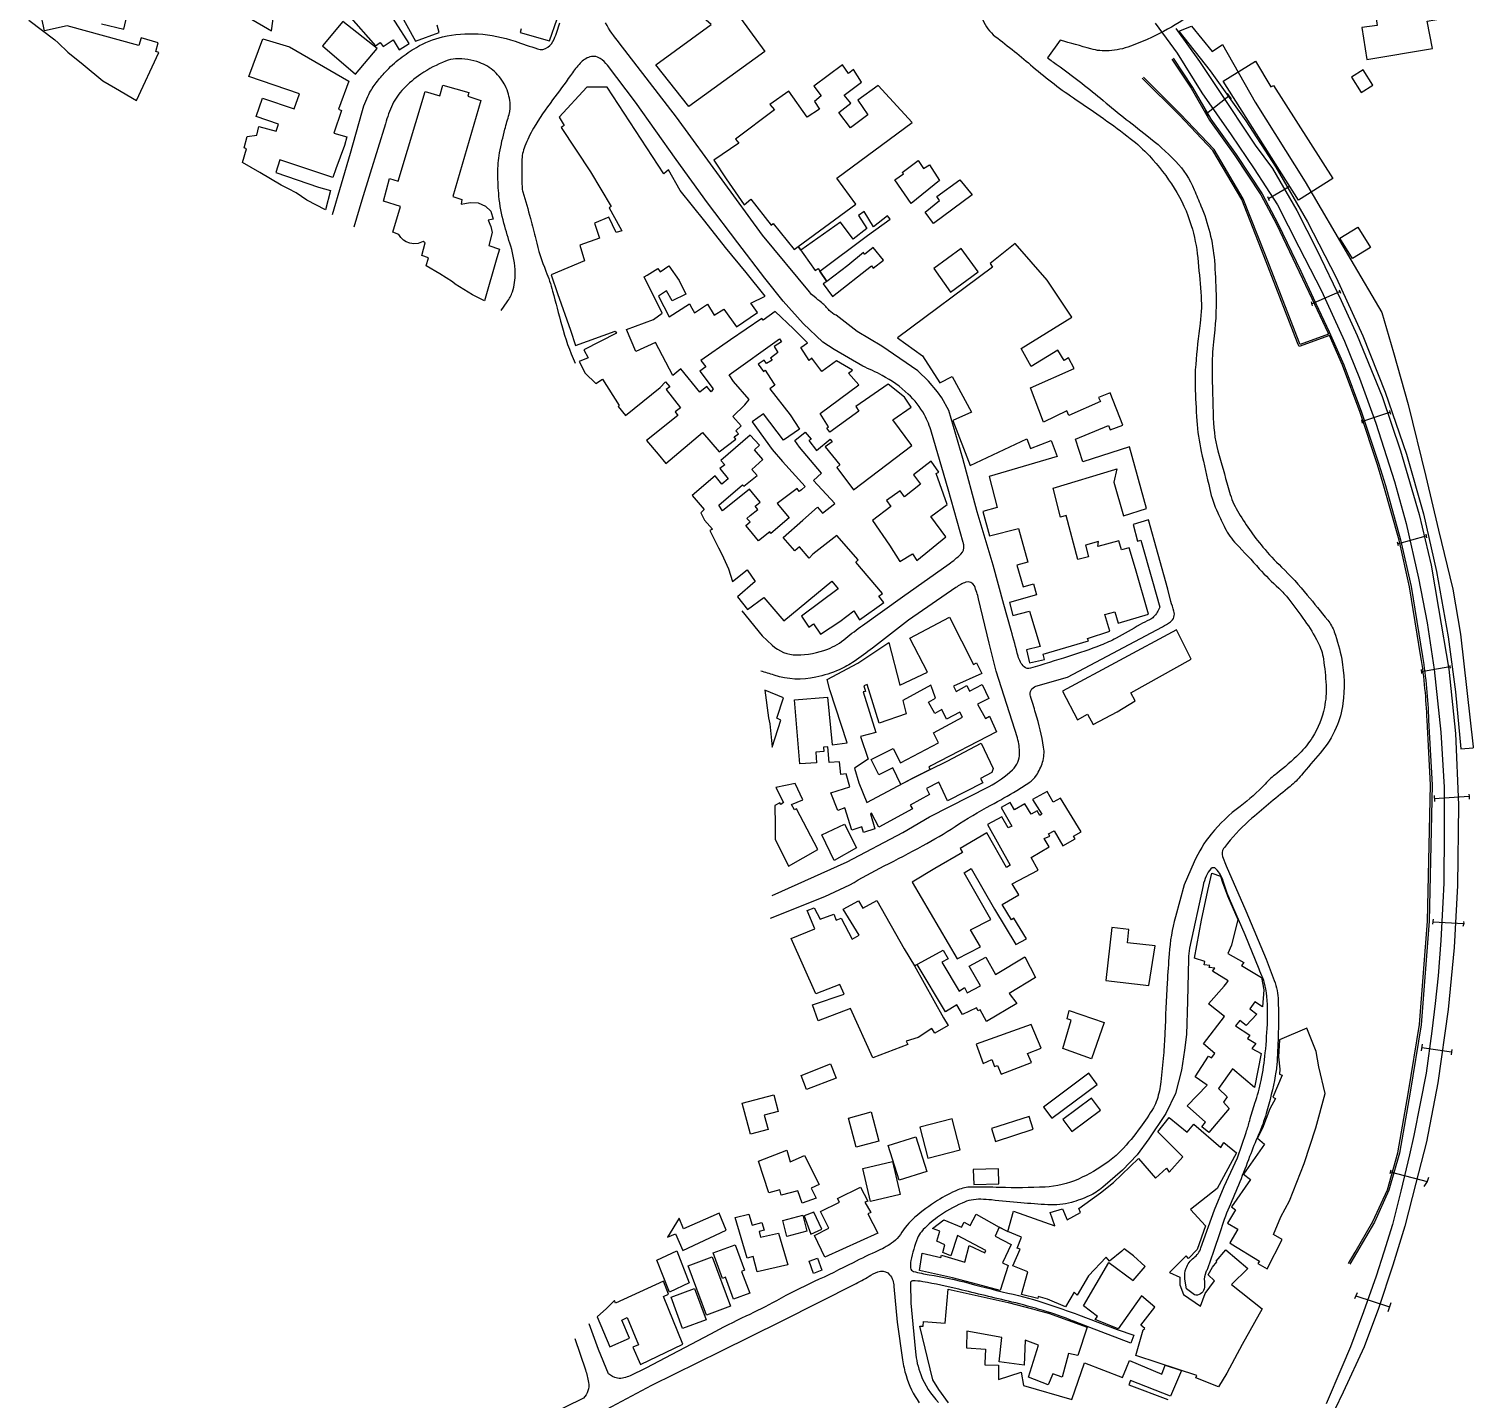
# Model space of a CAD drawing. Header units: metres. Extents: x 320405 to 332543, y 7395686 to 7410003.
# Drawn here: x 321567.4 to 322009.2, y 7404342.7 to 7404761.9 of the extents above; entities that cross this region are included whole.
import ezdxf

# ---------------------------------------------------------------- set-up
doc = ezdxf.new("R2010")
doc.units = ezdxf.units.M
doc.header["$LTSCALE"] = 10
doc.header["$MEASUREMENT"] = 0
doc.linetypes.add('CONTINUO', pattern=[0])
for name, color, linetype in [('Canaleta de Drenagem', 151, 'Continuous'), ('Edificações', 30, 'Continuous'), ('Estação', 45, 'Continuous'), ('Linha Férrea', 20, 'Continuous'), ('PLATAFORMA', 45, 'Continuous'), ('Portico', 45, 'Continuous'), ('Vias Primárias', 230, 'Continuous')]:
    doc.layers.add(name, color=color, linetype=linetype)

msp = doc.modelspace()

# ---------------------------------------------------------------- linework, layer by layer
at = {"layer": 'Canaleta de Drenagem'}
msp.add_lwpolyline([(321916.99, 7404752.67), (321922.92, 7404743.77), (321928.52, 7404734.02), (321936.28, 7404723.17), (321944.21, 7404711.19), (321948.98, 7404702.17), (321955.98, 7404687.56), (321959.84, 7404679.46), (321964.71, 7404669.07), (321964.93, 7404668.56), (321956.22, 7404665.39), (321955.94, 7404666.08), (321945.65, 7404692.65), (321938.87, 7404709.97), (321929.98, 7404724.98), (321919.7, 7404735.86), (321908.32, 7404747.18)], dxfattribs=at)
for points in [[(321917.41, 7404752.95), (321923.35, 7404744.03), (321928.94, 7404734.29), (321936.69, 7404723.45), (321944.64, 7404711.44), (321949.43, 7404702.4), (321956.43, 7404687.78), (321960.29, 7404679.67), (321965.16, 7404669.28), (321969.64, 7404659.18), (321975.05, 7404644.67), (321980.36, 7404628.73), (321982.37, 7404622.18), (321986.99, 7404605.61), (321990.2, 7404591.33), (321993.69, 7404569.91, -0.032773), (321995.56, 7404550.4), (321996.67, 7404530.66), (321995.76, 7404488.89), (321993.28, 7404457.2), (321989.92, 7404436.65), (321986.61, 7404417.93), (321983.42, 7404406.57), (321978.98, 7404396.83), (321973.52, 7404387.44), (321971.46, 7404383.98)], [(321971.03, 7404384.23), (321973.09, 7404387.69), (321978.53, 7404397.06), (321982.95, 7404406.75), (321986.12, 7404418.04), (321989.43, 7404436.74), (321992.78, 7404457.26), (321995.26, 7404488.92), (321996.17, 7404530.65), (321995.06, 7404550.38, 0.032784), (321993.19, 7404569.83), (321989.71, 7404591.23), (321986.5, 7404605.49), (321981.89, 7404622.04), (321979.88, 7404628.58), (321974.58, 7404644.51), (321969.18, 7404658.99), (321965.2, 7404668.07), (321955.94, 7404664.75), (321955.47, 7404665.89), (321945.18, 7404692.47), (321938.42, 7404709.75), (321929.58, 7404724.67), (321919.34, 7404735.52), (321907.97, 7404746.82)]]:
    msp.add_lwpolyline(points, format="xyb", dxfattribs=at)
at = {"layer": 'Edificações'}
for points in [[(321753.19, 7404783.25), (321766.97, 7404786.83), (321782.04, 7404774.39), (321785.45, 7404777.59), (321787.2, 7404776.22), (321788.87, 7404777.88), (321792.37, 7404774.71), (321783.13, 7404767.81), (321792.57, 7404754.97), (321769.27, 7404738.15), (321759.2, 7404750.94), (321776.14, 7404763.24)], [(321978.18, 7404774.3), (321979.8, 7404762.99), (321975.1, 7404762.32), (321976.63, 7404752.53), (321996.76, 7404755.87), (321995.08, 7404764.26), (321999.78, 7404765.11), (321999.23, 7404767.69), (322003.76, 7404768.14), (322002.58, 7404778.34)], [(321657.28, 7404756.74), (321667.33, 7404748.08), (321674, 7404755.87), (321663.43, 7404764.17)], [(321638.97, 7404758.9), (321647.12, 7404756.4), (321665.29, 7404745.91), (321662.15, 7404737.36), (321663.04, 7404736.99), (321660.76, 7404730.05), (321664.71, 7404728.94), (321664, 7404726.26), (321661.37, 7404719.08), (321660.41, 7404716.5), (321644.15, 7404721.9), (321642.94, 7404717.95), (321656.05, 7404713.5), (321659.7, 7404712.46), (321658.19, 7404706.51), (321652.48, 7404709.48), (321649.19, 7404711.75), (321646.81, 7404712.98), (321644.59, 7404714.11), (321638.11, 7404717.95), (321632.81, 7404721.01), (321634.05, 7404725.2), (321633.28, 7404725.5), (321634.25, 7404728.96), (321637.2, 7404729.42), (321637.76, 7404732.07), (321643.11, 7404730.6), (321643.77, 7404732.73), (321636.95, 7404735.07), (321638.93, 7404740.72), (321648.55, 7404737.42), (321650.23, 7404742.04), (321634.71, 7404747.4)], [(321975.58, 7404749.44), (321971.95, 7404747.18), (321974.92, 7404742.42), (321978.54, 7404744.67)], [(321697.13, 7404710.62), (321699.84, 7404709.69), (321699.7, 7404708.32), (321702.39, 7404708.83), (321704.86, 7404708.65), (321707.13, 7404707.73), (321708.78, 7404706.11), (321709.4, 7404703.7), (321707.89, 7404703.43), (321708.75, 7404701.43), (321709.19, 7404699.58), (321708.16, 7404695.69), (321711.39, 7404694.52), (321710.6, 7404691.88), (321706.77, 7404678.7), (321703.17, 7404680.6), (321697.83, 7404683.86), (321697.04, 7404684.5), (321693.13, 7404686.95), (321688.99, 7404689.42), (321689.66, 7404691.85), (321687.59, 7404692.59), (321688.7, 7404696.48), (321688.03, 7404696.85), (321686.55, 7404696.27), (321685.17, 7404696.16), (321683.91, 7404696.31), (321682.8, 7404696.74), (321682.02, 7404697.29), (321681.2, 7404698.11), (321680.63, 7404699.02), (321678.74, 7404699.72), (321681.09, 7404707.56), (321675.89, 7404709.24), (321677.74, 7404716.18), (321680.43, 7404715.34), (321688.64, 7404742.72), (321693.09, 7404741.42), (321694.06, 7404744.71), (321702.02, 7404742.41), (321701.69, 7404741.33), (321705.72, 7404740.06)], [(321744.3, 7404744.11), (321738.08, 7404744.04), (321729.6, 7404734.89), (321731.18, 7404732.36), (321730.29, 7404731.77), (321739.23, 7404718.16), (321745.56, 7404707.57), (321744.96, 7404707.2), (321748.17, 7404701.3), (321748.8, 7404700.16), (321747.07, 7404699.64), (321744.83, 7404704.3), (321740.39, 7404702.49), (321741.98, 7404697.84), (321735.99, 7404695.72), (321737.41, 7404690.94), (321727.17, 7404686.63), (321729.11, 7404681.01), (321733.05, 7404669.72), (321734.65, 7404665.09), (321746.8, 7404669.41), (321747.15, 7404668.8), (321737.16, 7404663.75), (321738.54, 7404661.24), (321735.77, 7404660.12), (321737.61, 7404656.61), (321740.83, 7404653.44), (321742.91, 7404654.74), (321748.01, 7404646.66), (321747.65, 7404646.41), (321749.89, 7404643.6), (321760.56, 7404652.23), (321762.16, 7404653.97), (321763.51, 7404652.45), (321762.34, 7404651.54), (321766.73, 7404645.98), (321765.08, 7404644.77), (321765.9, 7404643.68), (321756.33, 7404636.02), (321759.94, 7404631.79), (321762.21, 7404628.93), (321773.52, 7404638.48), (321778.61, 7404632.49), (321783.67, 7404636.37), (321783.19, 7404637.11), (321784.45, 7404638.02), (321783.71, 7404638.98), (321785.28, 7404640.45), (321782.8, 7404643.32), (321786.41, 7404646.93), (321787.76, 7404648.5), (321782.97, 7404654.07), (321781.67, 7404656.04), (321796.98, 7404667.08), (321797.59, 7404666.17), (321795.41, 7404664.78), (321796.54, 7404662.91), (321794.28, 7404661.17), (321794.76, 7404660.59), (321793.02, 7404659.59), (321792.37, 7404660.59), (321790.54, 7404659.29), (321792.11, 7404657.12), (321792.59, 7404657.51), (321795.2, 7404653.56), (321795.63, 7404652.91), (321794.11, 7404651.78), (321800.24, 7404643.81), (321803.11, 7404639.45), (321798.24, 7404636.07), (321792.16, 7404644.14), (321788.64, 7404641.67), (321794.81, 7404633.22), (321797.99, 7404629.58), (321804.86, 7404621.87), (321803.78, 7404620.91), (321803.04, 7404620.39), (321802.38, 7404621.26), (321796.34, 7404616.73), (321799.99, 7404612.3), (321794.38, 7404607.57), (321794.07, 7404608.08), (321790.59, 7404605.3), (321787.81, 7404608.69), (321786.74, 7404609.98), (321788.02, 7404611.05), (321787.04, 7404612.15), (321788.02, 7404613.02), (321790.43, 7404614.91), (321789.58, 7404615.9), (321791.06, 7404617.13), (321787.8, 7404621.09), (321779.62, 7404614.51), (321778.42, 7404616.15), (321785.72, 7404622.44), (321786.08, 7404621.97), (321790.21, 7404625.3), (321788.59, 7404627.11), (321791.96, 7404630.17), (321789.39, 7404633.08), (321790.92, 7404634.56), (321788.05, 7404637.59), (321779.11, 7404629.88), (321780.27, 7404628.58), (321778.81, 7404627.37), (321781.34, 7404624.23), (321779.4, 7404622.58), (321777.32, 7404625.17), (321770.35, 7404619.16), (321773.97, 7404614.9), (321772.92, 7404613.88), (321774.13, 7404611.61), (321776.51, 7404608.88), (321775.76, 7404608.44), (321778.37, 7404603.15), (321779.35, 7404601.17), (321781.44, 7404596.71), (321782.65, 7404592.86), (321787.17, 7404596.45), (321789.63, 7404592.85), (321784.13, 7404588.18), (321787.23, 7404584.26), (321792.24, 7404587.96), (321798.32, 7404580.81), (321812.99, 7404592.96), (321814.92, 7404590.58), (321803.73, 7404582.25), (321806.03, 7404578.92), (321807.38, 7404579.87), (321809.59, 7404576.75), (321815.47, 7404580.56), (321819.8, 7404583.82), (321821.51, 7404581.16), (321828.91, 7404586.47), (321827.36, 7404588.38), (321828.54, 7404589.22), (321820.36, 7404598.81), (321821.12, 7404599.46), (321814.56, 7404606.88), (321807.26, 7404601.16), (321806.13, 7404599.94), (321803.1, 7404603.46), (321801.75, 7404602.25), (321798.18, 7404606.31), (321804.14, 7404611.65), (321808.63, 7404615.61), (321810.18, 7404613.79), (321813.9, 7404616.74), (321807.41, 7404623.74), (321809.86, 7404625.96), (321803.14, 7404633.91), (321801.69, 7404635.96), (321804.92, 7404638.51), (321806.7, 7404636.37), (321806.01, 7404635.96), (321808.38, 7404632.96), (321812.52, 7404636.37), (321813.16, 7404635.6), (321811.02, 7404634.01), (321815.44, 7404628.54), (321814.53, 7404627.76), (321819.68, 7404620.88), (321837.53, 7404634.44), (321831.73, 7404642.3), (321837.26, 7404646.19), (321835.25, 7404649.25), (321830.27, 7404653.26), (321820.4, 7404646.41), (321821.31, 7404645), (321812.4, 7404638.51), (321811.49, 7404639.74), (321812.04, 7404640.16), (321809.43, 7404644.21), (321821.29, 7404652.98), (321818.13, 7404656.63), (321819.32, 7404657.55), (321814.46, 7404660.38), (321809.93, 7404657.05), (321806.9, 7404661.22), (321806.08, 7404660.49), (321803.56, 7404664.42), (321805.62, 7404665.89), (321801.31, 7404670.2), (321795.68, 7404675.42), (321792.06, 7404672.81), (321791.65, 7404673.31), (321782.08, 7404666.83), (321772.94, 7404660.42), (321774.51, 7404658.53), (321772.66, 7404657.15), (321776.72, 7404651.82), (321776.17, 7404650.85), (321774.79, 7404652.47), (321772.62, 7404650.81), (321766.89, 7404657.91), (321764.39, 7404655.91), (321759.07, 7404666.01), (321753.1, 7404663.19), (321750.18, 7404669.9), (321758.51, 7404672.99), (321761.1, 7404674.95), (321755.59, 7404686.06), (321756.51, 7404686.52), (321759.85, 7404688.62), (321760.5, 7404687.55), (321763.14, 7404689.4), (321766.32, 7404684.94), (321768.42, 7404680.71), (321764.18, 7404678.75), (321762.46, 7404681.73), (321760.04, 7404680.15), (321763.26, 7404673.81), (321769.54, 7404677.76), (321770.26, 7404676.48), (321771.05, 7404675.05), (321775.04, 7404677.68), (321777, 7404674.29), (321780.01, 7404676.19), (321783.89, 7404670.75), (321790.28, 7404675.1), (321788.23, 7404677.97), (321792.67, 7404680.14), (321786.79, 7404687.43), (321780.55, 7404695.08), (321774.17, 7404703.13), (321766.69, 7404712.5), (321763.03, 7404718.75), (321761.67, 7404717.53)], [(321832.3, 7404715.71), (321834.94, 7404717.54), (321834.57, 7404718.02), (321839.47, 7404721.62), (321841.05, 7404719.25), (321842.91, 7404720.31), (321845.99, 7404715.54), (321837.26, 7404708.51)], [(321844.14, 7404702.34), (321841.53, 7404705.86), (321845.96, 7404709.37), (321845.13, 7404710.6), (321852.13, 7404715.73), (321856, 7404711.15)], [(321869.06, 7404696.28), (321861.44, 7404690.15), (321862.15, 7404689.06), (321833.08, 7404667.36), (321840.78, 7404661.92), (321846.07, 7404653.66), (321849.88, 7404655.6), (321855.76, 7404644.63), (321850.01, 7404642.08), (321855.3, 7404628.33), (321872.67, 7404636.45), (321873.84, 7404633.55), (321880.16, 7404636), (321881.97, 7404631.1), (321861.18, 7404624.96), (321863.56, 7404615.45), (321859.17, 7404614.29), (321861.24, 7404606.86), (321870.09, 7404609.05), (321873, 7404598.71), (321869.58, 7404597.81), (321871.58, 7404591.17), (321874.68, 7404592.13), (321875.58, 7404588.72), (321867.32, 7404586.46), (321868.35, 7404582.44), (321873.45, 7404583.73), (321876.75, 7404572.94), (321872.61, 7404571.91), (321873.45, 7404567.91), (321878.04, 7404568.94), (321877.65, 7404570.62), (321891.48, 7404574.66), (321891.24, 7404575.43), (321898.02, 7404577.69), (321896.55, 7404582.75), (321899.61, 7404583.57), (321900.63, 7404580.06), (321909.91, 7404582.8), (321905.91, 7404596.77), (321903.99, 7404603.19), (321901.58, 7404602.54), (321900.76, 7404605.32), (321894.38, 7404603.55), (321894.55, 7404605.06), (321890.58, 7404603.92), (321891.48, 7404600.41), (321888.29, 7404599.55), (321884.74, 7404612.99), (321882.94, 7404612.51), (321880.69, 7404621.42), (321899.56, 7404627.09), (321900.18, 7404627.34), (321899.32, 7404623.21), (321902.19, 7404612.97), (321909.23, 7404615.14), (321904.08, 7404634.01), (321889.82, 7404629.49), (321887.6, 7404636.4), (321897.64, 7404640.55), (321898.13, 7404639.28), (321902.06, 7404640.67), (321898.17, 7404650.59), (321894.6, 7404649.19), (321895.18, 7404647.88), (321885.51, 7404643.59), (321884.94, 7404645.02), (321877.81, 7404641.62), (321873.79, 7404652.06), (321887.19, 7404658.05), (321885.43, 7404661.29), (321884.04, 7404660.43), (321882.19, 7404663.61), (321873.96, 7404658.62), (321870.97, 7404664.18), (321886.46, 7404673.71), (321878.88, 7404685.02)], [(321844.27, 7404688.59), (321849.29, 7404681.33), (321857.77, 7404687.55), (321852.59, 7404694.73)], [(321844.98, 7404625.87), (321845.77, 7404626.34), (321843.44, 7404629.65), (321837.98, 7404625.5), (321840.13, 7404622.61), (321835.23, 7404618.74), (321833.97, 7404620.56), (321829.77, 7404617.58), (321831.03, 7404615.8), (321825.42, 7404611.55), (321830.65, 7404603.93), (321833.83, 7404598.98), (321837.65, 7404601.27), (321839.01, 7404599.31), (321847.93, 7404606.55), (321843.31, 7404612.71), (321848.26, 7404616.36)], [(321831.75, 7404541.8), (321834.04, 7404537.36), (321845.63, 7404543.5), (321844.1, 7404546.56), (321852.97, 7404551.35), (321852.16, 7404552.84), (321848.13, 7404550.76), (321846.64, 7404553.7), (321844.48, 7404552.43), (321842.57, 7404555.94), (321844.78, 7404557.13), (321843.89, 7404559.52), (321843.33, 7404561.09), (321834.77, 7404556.47), (321835.74, 7404552.37), (321827.51, 7404549.49), (321823.85, 7404561.38), (321822.79, 7404560.92), (321823.3, 7404559.14), (321822.58, 7404559.09), (321826.44, 7404546.68), (321821.78, 7404545.37), (321824.15, 7404538.45), (321819.93, 7404535.7), (321821.26, 7404531.2), (321823.74, 7404525.2), (321838.08, 7404532.83), (321848.26, 7404537.92), (321858.66, 7404543.39), (321862.4, 7404535.62), (321861.97, 7404534.37), (321858.45, 7404532.52), (321859.17, 7404531.28), (321848.41, 7404525.71), (321845.71, 7404531.41), (321842.02, 7404529.52), (321842.88, 7404527.72), (321836.99, 7404524.46), (321837.72, 7404523.26), (321827.38, 7404517.64), (321825.19, 7404522.01), (321824.85, 7404521.79), (321826.22, 7404517.12), (321822.7, 7404516.01), (321822.23, 7404517.77), (321819.14, 7404516.78), (321816.99, 7404523.55), (321814.89, 7404522.74), (321812.7, 7404528.22), (321818.49, 7404530), (321817.46, 7404534), (321815.78, 7404533.83), (321815.35, 7404537.68), (321812.18, 7404537.51), (321811.84, 7404542.31), (321810.51, 7404542.18), (321810.59, 7404540.81), (321808.15, 7404540.59), (321808.36, 7404537.38), (321803.22, 7404537.04), (321801.61, 7404556.68), (321811.71, 7404557.48), (321813.08, 7404542.87), (321817.71, 7404543.52), (321812.38, 7404559.65), (321811.55, 7404562.87), (321821.01, 7404567.86), (321830.51, 7404574.19), (321833.87, 7404561.12), (321842.28, 7404565.12), (321836.88, 7404575.46), (321848.99, 7404581.93), (321856.36, 7404567.47), (321857.29, 7404567.91), (321858.92, 7404564.72), (321850.24, 7404560.85), (321851.04, 7404559.18), (321854.3, 7404560.98), (321855.13, 7404559.26), (321858.97, 7404561.38), (321861.04, 7404557.02), (321857.6, 7404555.29), (321860.02, 7404550.94), (321861.21, 7404551.6), (321863.37, 7404546.82), (321843.3, 7404536.44), (321842.67, 7404536.02), (321843.1, 7404535.34), (321834.16, 7404530.75), (321831.67, 7404535.79), (321827.4, 7404533.69), (321825.06, 7404538.34)], [(321883.57, 7404559.28), (321888.2, 7404550.53), (321891.25, 7404552.24), (321892.93, 7404549.1), (321900.31, 7404552.98), (321905.83, 7404556.29), (321904.46, 7404558.75), (321922.95, 7404569.05), (321918.48, 7404578.07)], [(321792.5, 7404559.55), (321793.63, 7404551.09), (321794.04, 7404549.25), (321794.73, 7404542.14), (321797.46, 7404550.39), (321796.17, 7404551), (321798.29, 7404557.26)], [(321795.66, 7404514.04), (321799.76, 7404505.74), (321808.7, 7404510.85), (321802.23, 7404523.3), (321801.6, 7404522.94), (321800.72, 7404524.6), (321804.19, 7404526.04), (321801.82, 7404531.01), (321795.87, 7404529.83), (321798.21, 7404525.26), (321797.4, 7404524.64), (321797.17, 7404525.17), (321795.62, 7404524.33), (321795.71, 7404518.32), (321795.71, 7404515.5)], [(321851.38, 7404477.37), (321858.48, 7404481.02), (321855.48, 7404486.29), (321861.61, 7404489.43), (321853.51, 7404503.7), (321855.68, 7404505.01), (321862.79, 7404492.6), (321869.26, 7404481.78), (321872.58, 7404483.54), (321868.72, 7404489.79), (321867.94, 7404489.33), (321865.11, 7404494.05), (321870.24, 7404496.94), (321868.19, 7404500.38), (321876.12, 7404504.48), (321874.02, 7404508.36), (321879.48, 7404511.64), (321877.92, 7404514.18), (321879.69, 7404514.96), (321879.28, 7404515.66), (321881.04, 7404516.56), (321883.71, 7404511.97), (321887.41, 7404514.14), (321886.91, 7404514.92), (321889.33, 7404516.23), (321882.93, 7404526.51), (321880.71, 7404525.36), (321878.87, 7404528.56), (321874.39, 7404526.13), (321877.26, 7404521.62), (321876.69, 7404521.21), (321875.87, 7404522.65), (321874.02, 7404521.66), (321872.05, 7404524.78), (321868.93, 7404522.97), (321867.57, 7404525.27), (321864.78, 7404523.67), (321868.11, 7404518.01), (321866.96, 7404517.44), (321865.03, 7404520.88), (321860.67, 7404518.54), (321867.57, 7404506.1), (321866.46, 7404505.33), (321860.39, 7404515.94), (321852.25, 7404511.14), (321853.03, 7404509.91), (321844.53, 7404505.07), (321837.55, 7404500.87)], [(321813.75, 7404507.47), (321809.97, 7404515.36), (321816.92, 7404518.63), (321820.57, 7404511.31)], [(321929.29, 7404503.58), (321931.92, 7404502.73), (321932.55, 7404500.71), (321934.04, 7404496.65), (321937.21, 7404489.46), (321935.28, 7404481.55), (321934.15, 7404479.03), (321939.07, 7404476.24), (321938.31, 7404475.35), (321944.41, 7404471.66), (321945.11, 7404467.88), (321944.71, 7404462.66), (321942.41, 7404464.19), (321940.88, 7404462.12), (321942.98, 7404460.49), (321939.76, 7404456.98), (321937.81, 7404458.58), (321936.5, 7404456.91), (321940.91, 7404454), (321940.15, 7404453.07), (321942.7, 7404451.51), (321941.52, 7404449.98), (321944.33, 7404448.41), (321942.32, 7404438.03), (321935.54, 7404443.73), (321931.3, 7404437.7), (321933.99, 7404435.17), (321932.8, 7404433.55), (321934.6, 7404431.63), (321928.37, 7404424.25), (321926.19, 7404426), (321927.35, 7404427.39), (321921.7, 7404432.42), (321927.86, 7404438.79), (321924.15, 7404441.25), (321928.23, 7404447.64), (321929.1, 7404447.07), (321930.2, 7404448.44), (321926.75, 7404451.43), (321933.15, 7404459.76), (321928.22, 7404463.6), (321933.05, 7404469.05), (321933.8, 7404470.02), (321934.29, 7404470.64), (321929.45, 7404473.65), (321930.2, 7404474.49), (321928.46, 7404474.71), (321928.65, 7404475.34), (321926.87, 7404475.61), (321927.12, 7404476.62), (321923.96, 7404477.6), (321926.12, 7404489.22), (321928.03, 7404498.34)], [(321800.56, 7404483.66), (321807.81, 7404486.61), (321805.48, 7404492.14), (321807.64, 7404492.98), (321809.45, 7404489.51), (321813.61, 7404491.08), (321814.35, 7404489.23), (321815.93, 7404489.88), (321819.21, 7404483.41), (321821.41, 7404484.6), (321816.52, 7404492.58), (321821.19, 7404495.16), (321822.52, 7404492.85), (321826.83, 7404495.24), (321835.14, 7404480.43), (321838.27, 7404475.23), (321847.06, 7404480.06), (321848.6, 7404477.39), (321846.71, 7404476.37), (321851.98, 7404467.52), (321853.59, 7404468.62), (321854.42, 7404466.97), (321858.54, 7404469.17), (321855, 7404475.19), (321860.11, 7404477.86), (321863.11, 7404472.56), (321872.03, 7404478.01), (321875.33, 7404471.73), (321867.31, 7404466.81), (321869.59, 7404463.75), (321860.31, 7404458.2), (321858.42, 7404461.77), (321857.83, 7404461.46), (321857.28, 7404462.4), (321853, 7404460.4), (321851.27, 7404463.34), (321847.77, 7404461.22), (321839.08, 7404475.67), (321838.27, 7404475.23), (321847.19, 7404459.3), (321848.65, 7404457.01), (321844.55, 7404454.65), (321843.64, 7404456.11), (321839.47, 7404453.35), (321835.8, 7404452.16), (321836.31, 7404451.22), (321825.54, 7404447.11), (321818.78, 7404462.17), (321808.86, 7404458.42), (321807.12, 7404463.28), (321816.81, 7404466.58), (321815.49, 7404469.5), (321808.14, 7404466.7)], [(321896.84, 7404470.73), (321909.97, 7404469.21), (321911.96, 7404481.33), (321903.47, 7404482.26), (321903.87, 7404486.37), (321898.63, 7404486.96)], [(321892.42, 7404446.77), (321883.71, 7404449.97), (321886.19, 7404458.63), (321884.99, 7404459.07), (321885.66, 7404461.6), (321896.33, 7404457.87)], [(321857.2, 7404451.26), (321859.31, 7404445.4), (321861.95, 7404446.56), (321862.76, 7404444.5), (321863.74, 7404444.81), (321864.86, 7404442.08), (321874.09, 7404445.66), (321872.88, 7404448.44), (321877.01, 7404450.1), (321873.96, 7404457.31)], [(321803.64, 7404441.74), (321812.66, 7404445.26), (321814.35, 7404440.93), (321805.32, 7404437.41)], [(321877.78, 7404432.05), (321880.33, 7404428.62), (321894.22, 7404438.94), (321891.67, 7404442.37)], [(321883.67, 7404428.25), (321886.42, 7404424.56), (321895.16, 7404431.05), (321892.41, 7404434.75)], [(321818.1, 7404428.69), (321825.07, 7404430.54), (321827.42, 7404421.65), (321820.45, 7404419.8)], [(321912.69, 7404424.43), (321916.19, 7404428.9), (321921.69, 7404424.32), (321923.73, 7404426.85), (321932.03, 7404419.64), (321932.9, 7404421.2), (321936.83, 7404418.02), (321930.85, 7404407.13), (321922.76, 7404400.66), (321927.29, 7404395.74), (321924.81, 7404388.42), (321922.16, 7404385.71), (321921.41, 7404386.52), (321916.34, 7404381.45), (321919.46, 7404379.95), (321919.46, 7404377.66), (321920.54, 7404374.65), (321925.82, 7404371.09), (321927.17, 7404374.98), (321930.03, 7404378.91), (321928.14, 7404380.68), (321929.49, 7404383.05), (321930.81, 7404384.68), (321930.54, 7404384.91), (321933.49, 7404388.33), (321940.31, 7404382.62), (321935.31, 7404377.74), (321944.6, 7404370.29), (321938.51, 7404359.42), (321933.84, 7404350.66), (321931.34, 7404346.47), (321924.33, 7404349.18), (321924.71, 7404349.89), (321912.8, 7404353.75), (321906.05, 7404355.99), (321908.22, 7404363.86), (321908.76, 7404364.34), (321907.56, 7404365.34), (321911.8, 7404370.82), (321907.73, 7404374.24), (321900.61, 7404364.2), (321893.55, 7404367.02), (321894.25, 7404367.95), (321890.01, 7404371.26), (321897.75, 7404384.46), (321905.16, 7404379.02), (321908.91, 7404383.25), (321905.31, 7404386.53), (321902.48, 7404388.72), (321901.7, 7404387.93), (321897.98, 7404384.9), (321896.94, 7404386.14), (321891.56, 7404380.42), (321888.08, 7404374.49), (321887.11, 7404375.42), (321884.53, 7404370.91), (321879, 7404373.32), (321876.14, 7404374.12), (321876.01, 7404373.43), (321871.01, 7404374.74), (321872.98, 7404381.6), (321868.35, 7404383.5), (321870.64, 7404388.55), (321869.67, 7404388.9), (321871.07, 7404392.25), (321866.38, 7404394.19), (321864.22, 7404395.33), (321862.96, 7404392.54), (321867.92, 7404389.96), (321865.2, 7404384.4), (321867.01, 7404383.58), (321864.5, 7404375.91), (321857.69, 7404377.76), (321849.92, 7404379.82), (321839.86, 7404382.09), (321840.63, 7404387.39), (321846.4, 7404386.06), (321846.54, 7404386.73), (321853.71, 7404384.58), (321855.01, 7404389.66), (321859.82, 7404387.42), (321860.14, 7404388.12), (321851.46, 7404392.79), (321849.46, 7404386.55), (321847, 7404387.53), (321847.63, 7404389.85), (321845.1, 7404391.05), (321846.05, 7404394.06), (321843.84, 7404394.87), (321847.28, 7404397.54), (321852.69, 7404395.33), (321853.54, 7404396.84), (321855.29, 7404395.85), (321857.22, 7404399.29), (321864.22, 7404395.33), (321866.82, 7404394.01), (321868.54, 7404400.18), (321881.19, 7404395.75), (321879.79, 7404399.75), (321883.58, 7404400.95), (321885.02, 7404397.55), (321889.13, 7404399.83), (321888.57, 7404401.02), (321895.23, 7404405.84), (321899.21, 7404409.01), (321906.79, 7404416.34), (321912.02, 7404410.24), (321915.41, 7404413.34), (321916.25, 7404412.16), (321920.38, 7404416.85)], [(321861.84, 7404425.44), (321863.1, 7404421.55), (321874.61, 7404425.3), (321873.35, 7404429.19)], [(321839.92, 7404425.93), (321842.35, 7404416.38), (321852.27, 7404418.91), (321849.84, 7404428.46)], [(321830.29, 7404420.33), (321838.71, 7404422.98), (321842.07, 7404412.3), (321833.65, 7404409.66)], [(321802.65, 7404406.4), (321797.54, 7404405.13), (321797.17, 7404406.74), (321793.79, 7404405.84), (321790.55, 7404415.52), (321799.27, 7404418.87), (321800.24, 7404415.3), (321804.7, 7404417.18), (321809.14, 7404408.33), (321806.71, 7404407.23), (321808.27, 7404404.16), (321803.92, 7404402.6)], [(321822.46, 7404413.22), (321831.57, 7404415.36), (321833.95, 7404405.26), (321824.83, 7404403.12)], [(321856.3, 7404412.94), (321856.43, 7404408.35), (321864.12, 7404408.56), (321864, 7404413.15)], [(321810.87, 7404386.16), (321807.72, 7404392.73), (321812.13, 7404395.02), (321809.52, 7404400.12), (321815.37, 7404402.91), (321814.79, 7404404.08), (321821.77, 7404407.55), (321824.01, 7404403.3), (321823.14, 7404402.96), (321824.92, 7404399.82), (321824.01, 7404399.4), (321827.09, 7404393.5)], [(321766.34, 7404398.09), (321762.77, 7404392.28), (321765.18, 7404393.28), (321767.44, 7404388.17), (321780.73, 7404394.38), (321778.55, 7404399.56), (321767.63, 7404394.78)], [(321799.53, 7404383.81), (321790.17, 7404381.59), (321788.94, 7404386.31), (321787.18, 7404385.8), (321783.47, 7404398.3), (321787.66, 7404399.25), (321788.66, 7404395.88), (321791.6, 7404396.74), (321792.32, 7404394.36), (321790.84, 7404393.98), (321791.22, 7404392.23), (321796.69, 7404393.46)], [(321798.02, 7404397.33), (321804.12, 7404398.95), (321805.41, 7404394.09), (321799.31, 7404392.48)], [(321806.58, 7404393.2), (321810.02, 7404394.71), (321807.52, 7404399.88), (321804.55, 7404398.8)], [(321759.5, 7404385.17), (321765.64, 7404388.1), (321769.35, 7404378.23), (321763.4, 7404375.42)], [(321769.1, 7404383.48), (321776.47, 7404386.21), (321782.08, 7404371.1), (321774.72, 7404368.36)], [(321806.11, 7404384.87), (321808.67, 7404385.8), (321810.02, 7404382.1), (321807.46, 7404381.17)], [(321746.83, 7404372.05), (321746.58, 7404372.89), (321745.88, 7404372.19), (321744.95, 7404371.26), (321744.16, 7404370.46), (321741.26, 7404367.9), (321745.1, 7404358.73), (321751.16, 7404361.29), (321748.79, 7404366.82), (321750.45, 7404367.65), (321753.86, 7404359.25), (321752.19, 7404358.6), (321754.5, 7404353.23), (321767.43, 7404359.47), (321761.52, 7404374.08), (321763.11, 7404374.76), (321761.52, 7404378.81)], [(321763.84, 7404373.86), (321771.04, 7404376.54), (321774.6, 7404366.94), (321767.4, 7404364.27)]]:
    msp.add_lwpolyline(points, close=True, dxfattribs=at)
for points in [[(321589.66, 7404763.42), (321596.49, 7404761.79), (321599.32, 7404774.33)], [(321676.59, 7404774.71), (321685.71, 7404758.17), (321692.95, 7404760.84), (321692.27, 7404763.02)], [(321634.85, 7404765.27), (321641.62, 7404761.31), (321642.81, 7404769.46)], [(321665.25, 7404766.1), (321673.45, 7404756.76), (321674.88, 7404757.75), (321675.77, 7404756.52), (321678.89, 7404758.54), (321680.66, 7404755.48), (321683.73, 7404757.4), (321675.43, 7404770.49)], [(321567.45, 7404764.55), (321575.34, 7404758.53), (321576.36, 7404757.67), (321579.39, 7404754.75), (321584.06, 7404751.03), (321590.04, 7404746.06), (321593.9, 7404743.75), (321600.33, 7404740.02), (321607.22, 7404754.7), (321606.23, 7404755.03), (321606.96, 7404757.61), (321601.83, 7404759.15), (321601.08, 7404756.8), (321579.15, 7404762.84), (321572.27, 7404761.31), (321570.87, 7404767.48)], [(321718.05, 7404761.95), (321717.69, 7404760.81), (321726.64, 7404758.23), (321729.05, 7404764.96)], [(321827.15, 7404744.59), (321820.98, 7404740.13), (321824.05, 7404735.61), (321818.72, 7404731.63), (321815.21, 7404736.33), (321818.81, 7404739.17), (321816.79, 7404741.62), (321822.13, 7404745.65), (321819.68, 7404749.51), (321818.14, 7404748.26), (321816.31, 7404750.9), (321807.51, 7404744.37), (321809.72, 7404741.47), (321807.75, 7404739.69), (321809.29, 7404737.34), (321805.53, 7404734.88), (321799.86, 7404742.91), (321794.07, 7404738.82), (321795.52, 7404737.19), (321783.54, 7404728.19), (321784.55, 7404726.99), (321776.95, 7404721.8), (321780.75, 7404716.06), (321786.18, 7404708.04), (321788.3, 7404709.82), (321794.46, 7404701.82), (321795.09, 7404702.35), (321801.48, 7404694.47), (321802.73, 7404695.38), (321807.97, 7404688.04), (321808.85, 7404688.63), (321809.33, 7404687.81), (321811.45, 7404684.68), (321810.39, 7404683.91), (321813.27, 7404680.02), (321825.15, 7404689.4), (321825.69, 7404688.68), (321828.87, 7404691.18), (321825.69, 7404695.08), (321823.03, 7404692.92), (321823.04, 7404692.93), (321822.67, 7404693.49), (321817.89, 7404689.56), (321811.45, 7404684.68), (321809.33, 7404687.81), (321823.94, 7404698.73), (321830.91, 7404703.71), (321830.09, 7404704.74), (321825.74, 7404701.34), (321822.88, 7404706.05), (321821.14, 7404704.8), (321823.76, 7404700.82), (321819.56, 7404697.6), (321815.67, 7404702.77), (321803.59, 7404694.18), (321802.73, 7404695.38), (321820.37, 7404708.29), (321814.52, 7404716.22), (321837.58, 7404733.24), (321827.15, 7404744.59)], [(321934.71, 7404390.51), (321935.12, 7404390.2), (321943.79, 7404384.9), (321943.33, 7404384.16), (321946.19, 7404382.56), (321950.81, 7404391.51), (321948.07, 7404393.05), (321950.35, 7404398.41), (321952.99, 7404403.33), (321957.5, 7404414.81), (321961.09, 7404425.72), (321963.89, 7404436.17), (321962.01, 7404444.38), (321961.21, 7404449.02), (321958.3, 7404456.14), (321949.9, 7404452.62), (321949.68, 7404447.42), (321950.02, 7404443.6), (321949.9, 7404442.08), (321950.8, 7404441.76), (321947.9, 7404435.1), (321948.68, 7404434.66), (321947, 7404431.55), (321944.78, 7404425.57), (321943.2, 7404422.51), (321945.38, 7404420.73), (321938.9, 7404411.53), (321941.12, 7404409.91), (321935.25, 7404401.57), (321936.49, 7404400.59), (321934.04, 7404396.54), (321937.17, 7404394.68), (321934.71, 7404390.51)], [(321792.37, 7404429.52), (321793.52, 7404425.2), (321788.14, 7404423.78), (321785.63, 7404433.22), (321795.29, 7404435.78), (321796.65, 7404430.66), (321792.37, 7404429.52)], [(321785.45, 7404381.78), (321787.92, 7404375.13), (321783, 7404373.3), (321780.53, 7404379.95), (321779.59, 7404379.6), (321776.69, 7404387.41), (321783.46, 7404389.93), (321786.36, 7404382.12), (321785.45, 7404381.78)], [(321848.68, 7404341.58), (321845.72, 7404345.66), (321843.94, 7404348.56), (321839.94, 7404364.99), (321840.94, 7404364.96), (321841.08, 7404366.43), (321847.69, 7404365.92), (321848.65, 7404376.32), (321866.92, 7404372.28), (321874.36, 7404370.31), (321876.57, 7404369.68), (321879.29, 7404368.96), (321891.17, 7404364.68), (321888.31, 7404356.04), (321885.4, 7404356.69), (321883.43, 7404349.39), (321880.58, 7404350.39), (321879.18, 7404347.07), (321873.18, 7404349.43), (321876.2, 7404359.2), (321872.21, 7404360.68), (321871.86, 7404353.12), (321864.24, 7404354.08), (321864.98, 7404361.56), (321854.32, 7404363.5), (321854.23, 7404358.37), (321860.01, 7404357.93), (321859.8, 7404353.73), (321859.8, 7404353.22), (321864.03, 7404353.06), (321864, 7404348.67), (321870.89, 7404350.89), (321871.68, 7404346.84), (321886.45, 7404342.6), (321890.3, 7404353.75), (321901.91, 7404349.29), (321903.19, 7404352.25), (321904.03, 7404354.51), (321913.95, 7404350.3), (321914.93, 7404353.06), (321919.93, 7404351.44), (321916.56, 7404343.58), (321904.34, 7404348.36), (321903.85, 7404347.08), (321915.77, 7404342.6)]]:
    msp.add_lwpolyline(points, dxfattribs=at)
at = {"layer": 'Estação'}
for points in [[(321932.71, 7404745.92), (321942.56, 7404752.02), (321947.29, 7404744.15), (321948.11, 7404744.63), (321966.27, 7404716.14), (321955.8, 7404709.48)], [(321968.43, 7404697.86), (321973.88, 7404701.24), (321977.74, 7404695.03), (321972.29, 7404691.64)]]:
    msp.add_lwpolyline(points, close=True, dxfattribs=at)
at = {"layer": 'Linha Férrea', "flags": 128}
for points in [[(321911.9, 7404763.72), (321918.64, 7404754.5), (321926.23, 7404742.33), (321935.15, 7404729.5), (321942.24, 7404719.1), (321949.34, 7404708.12), (321955.85, 7404695.25), (321962.75, 7404681.76), (321969.81, 7404666.37), (321974.39, 7404655.04), (321979.43, 7404641.29), (321985.13, 7404623.45), (321988.73, 7404610.57), (321992.49, 7404593.83), (321995.13, 7404580.18), (321997.3, 7404565.96), (321999.24, 7404546.75), (322000.36, 7404529.91), (322000.36, 7404516.57), (322000.19, 7404500.51), (321999.93, 7404494.67), (321999.24, 7404482.99), (321998.48, 7404472.22), (321997.6, 7404463.78), (321996.53, 7404455.22), (321994.77, 7404442.45), (321993.01, 7404433.13), (321991.06, 7404423.38), (321989.74, 7404417.4), (321987.1, 7404406.33), (321984.46, 7404396.14), (321981.81, 7404387.64), (321979.49, 7404380.28), (321975.59, 7404369.39), (321971.62, 7404358.69), (321968.98, 7404352.48), (321964.2, 7404341.21)], [(321918.23, 7404762.01), (321925.44, 7404751.91), (321931.03, 7404743.73), (321942.47, 7404726.33), (321947.83, 7404719.17), (321955.23, 7404706.36), (321961.39, 7404694.28), (321968.82, 7404678.83), (321973.75, 7404668.1), (321981.3, 7404649.47), (321986.99, 7404632.79), (321992.62, 7404613.34), (321996.3, 7404597.85), (321998.62, 7404584.63), (322001.73, 7404566.02), (322003.73, 7404546.38), (322004.7, 7404524.5), (322004.4, 7404499.82), (322003.33, 7404480.84), (322001.51, 7404461.92), (321998.42, 7404439.44), (321994.9, 7404421.45), (321991.63, 7404408.78), (321988.23, 7404395.63), (321984.58, 7404383.68), (321980.24, 7404370.41), (321975.83, 7404358.64), (321969.47, 7404344.78), (321961.73, 7404328.87)]]:
    msp.add_lwpolyline(points, dxfattribs=at)
at = {"layer": 'PLATAFORMA', "linetype": 'CONTINUO'}
for points in [[(321919.18, 7404761.27, 816.82), (321923.04, 7404762.76, 816.79), (321929.32, 7404754.97, 816.79), (321932.53, 7404757.14, 816.76), (321942.5, 7404739.48, 816.95), (321957.75, 7404715.08, 816.91), (321971.8, 7404691.21, 816.81), (321981.21, 7404675.11, 816.66), (321984.77, 7404662.88, 816.64), (321989.31, 7404646.97, 817.54), (321994.75, 7404624.96, 816.51), (321998.58, 7404608.52, 816.48), (322002.93, 7404590.46, 816.37), (322005.3, 7404576.73, 816.26), (322009.16, 7404542.27, 815.78), (322009.14, 7404541.94, 815.76)], [(321919.18, 7404761.27, 816.82), (321928.7, 7404749.11, 816.86), (321939.62, 7404733.78, 816.85), (321948.81, 7404719.62, 816.85), (321958.53, 7404702.92, 816.81), (321967.28, 7404685.9, 816.77), (321975.42, 7404668, 816.73), (321982.29, 7404650.76, 816.7), (321988.74, 7404631.81, 816.62), (321988.74, 7404631.81, 816.62), (321993.97, 7404613.5, 816.56), (321998.01, 7404595.9, 816.41), (322001.58, 7404575.91, 816.28), (322003.8, 7404559.06, 816.06), (322005.42, 7404541.6, 815.75), (322009.14, 7404541.94, 815.76)]]:
    msp.add_polyline3d(points, dxfattribs=at)
at = {"layer": 'Portico'}
for points in [[(321927.62, 7404735.99), (321934.5, 7404741.43)], [(321933.98, 7404742.13), (321934.5, 7404741.43), (321935.21, 7404740.5)], [(321926.97, 7404736.74), (321928.27, 7404735.25)], [(321946.54, 7404710.02), (321952.86, 7404713.71)], [(321952.78, 7404713.9), (321952.86, 7404713.71), (321952.96, 7404713.56)], [(321946.25, 7404710.64), (321946.83, 7404709.4)], [(321959.78, 7404677.77), (321968.36, 7404681.58)], [(321968.17, 7404682.09), (321968.39, 7404681.6), (321968.58, 7404681.08)], [(321959.62, 7404678.37), (321959.94, 7404677.17)], [(321983.56, 7404645.15), (321983.73, 7404644.62), (321983.93, 7404644.01)], [(321975.02, 7404642.34), (321975.26, 7404641.33)], [(321975.14, 7404641.83), (321983.73, 7404644.62)], [(321986.07, 7404604.4), (321994.82, 7404606.78)], [(321994.73, 7404607.3), (321994.82, 7404606.78), (321994.92, 7404606.24)], [(321985.9, 7404604.98), (321986.24, 7404603.82)], [(321993.29, 7404565.93), (321993.37, 7404564.69)], [(321993.33, 7404565.31), (322002.07, 7404566.82)], [(322002.04, 7404567.18), (322002.07, 7404566.82), (322002.11, 7404566.34)], [(321997.26, 7404527.42), (321997.34, 7404525.58)], [(321997.3, 7404526.5), (322007.93, 7404527.18)], [(322007.9, 7404527.76), (322007.93, 7404527.18), (322007.97, 7404526.26)], [(321996.92, 7404489.5), (321996.73, 7404487.98)], [(321996.82, 7404488.74), (322006.28, 7404488.17)], [(322006.18, 7404488.86), (322006.28, 7404488.17), (322006.04, 7404487.31)], [(321993.56, 7404451.29), (321993.32, 7404449.28)], [(321993.44, 7404450.28), (322002.53, 7404448.9)], [(322002.61, 7404449.63), (322002.53, 7404448.9), (322002.43, 7404448)], [(321984, 7404412.77), (321983.67, 7404411.63)], [(321983.84, 7404412.2), (321995.1, 7404409.22)], [(321995.54, 7404410.53), (321995.1, 7404409.22), (321994.1, 7404407.74)], [(321973.73, 7404375.25), (321972.86, 7404373.41)], [(321973.3, 7404374.33), (321983.6, 7404370.96)], [(321984.04, 7404372.19), (321983.6, 7404370.96), (321983.05, 7404369.41)]]:
    msp.add_lwpolyline(points, dxfattribs=at)
at = {"layer": 'Vias Primárias'}
for points in [[(321859.23, 7404764.69, 0.138188), (321863.03, 7404759.63, -0.015035), (321874.54, 7404750.29, 0.031352), (321887.78, 7404740.25, -0.017821), (321904.31, 7404728.4, -0.041302), (321910.19, 7404723.03, -0.046977), (321917.75, 7404713.17, -0.065703), (321922.95, 7404701.81, -0.050249), (321924.93, 7404691.89, -0.002847), (321925.9, 7404681.33, -0.054873), (321925.67, 7404671.86, 0.013208), (321924.31, 7404659.22, 0.027183), (321924.14, 7404652.75, 0.009807), (321924.65, 7404642.04, 0.037941), (321926.01, 7404632.6, 0.001459), (321928.62, 7404621.04, 0.052136), (321931.05, 7404613.89, 0.005137), (321933.27, 7404609.24, 0.07824), (321936.67, 7404604.37, -0.007824), (321943.76, 7404596.76, 0.023342), (321949.71, 7404590.76, -0.039243), (321952.77, 7404587.46, -0.015945), (321957.71, 7404580.82, -0.030282), (321961.69, 7404574.29, -0.085511), (321963.39, 7404569.09, -0.022728), (321964.18, 7404561.14, -0.064302), (321963.67, 7404554.29, -0.089095), (321960.04, 7404545.21, -0.05761), (321956, 7404540.15, -0.031524), (321949.09, 7404534.1, 0.039262), (321945.52, 7404530.87, -0.041223), (321937.91, 7404524.05, 0.058402), (321929.07, 7404515.56, 0.069251), (321923.85, 7404507.06), (321920.76, 7404500), (321918.11, 7404490.2, 0.048044), (321916.18, 7404478.93, 0.004192), (321915.61, 7404470.06, 0.004179), (321914.87, 7404454.63, -0.010766), (321914.46, 7404447.93, -0.008662), (321913.65, 7404439.74, -0.045906), (321912.5, 7404434.33, -0.059132), (321911.36, 7404431.76, -0.023465), (321907.47, 7404425.89, -0.032921), (321901.42, 7404418.65, -0.046762), (321897.41, 7404415.17, -0.049705), (321888.45, 7404410.01, -0.094055), (321878.23, 7404407.56, -0.019477), (321864.41, 7404407.44, 0.008066), (321855.65, 7404407.56, 0.102637), (321851.57, 7404406.7, 0.03684), (321845.35, 7404403.43, 0.03913), (321838.44, 7404398.32, 0.075229), (321833.99, 7404393.09, -0.096426), (321831.86, 7404390.79, -0.052818), (321827.28, 7404388.14, 0.013226), (321819.51, 7404384.42, -0.010008), (321807.65, 7404378.65, 0.017544), (321796.08, 7404372.81, -0.015947), (321786.75, 7404368.06, 0.013706), (321775.88, 7404362.58), (321756.12, 7404352.15), (321751.34, 7404349.86, -0.046595), (321749.45, 7404349.16, -0.110217), (321747.45, 7404349.08, -0.149818), (321744.75, 7404350.47), (321741.69, 7404357.82), (321738.85, 7404365.68)], [(321923.81, 7404766.97, -0.068374), (321904.4, 7404756.61, -0.072274), (321897.81, 7404755.21, -0.085927), (321892.27, 7404755.8, 0.002503), (321882.85, 7404758.44), (321878.96, 7404753.09, 0.004612), (321881.97, 7404750.89, -0.018063), (321895.19, 7404740.69, 0.008438), (321909.33, 7404729.33, -0.035357), (321918.2, 7404721.39, -0.095467), (321923.87, 7404712.71, 0.002768), (321925.9, 7404707.83, -0.08001), (321930.02, 7404691.02, -0.015128), (321930.54, 7404680.7, -0.036066), (321929.79, 7404666.22, 0.034836), (321929.33, 7404657.74, 0.003983), (321929.68, 7404642.8, 0.06256), (321931.47, 7404631.38, -0.001817), (321934.66, 7404620.19, 0.063626), (321937.09, 7404614.45, 0.041957), (321944.86, 7404603.38, 0.027199), (321950.54, 7404597.28, -0.03064), (321958.43, 7404588.7, 0.00035), (321964.68, 7404581.01, -0.084646), (321966.71, 7404577.42, -0.040631), (321968.97, 7404569.06, -0.078789), (321969.32, 7404555.55, -0.068025), (321967.29, 7404548.15, -0.080338), (321962.35, 7404540.32, 0.010412), (321956.69, 7404533.64, -0.051808), (321953.17, 7404530.13, 0.005791), (321941.53, 7404520.45, 0.048415), (321934, 7404512.67, 0.017484), (321932.84, 7404511.11, 0.246577), (321932.56, 7404508.7), (321933.66, 7404505.82), (321939.64, 7404492.08), (321945.89, 7404477.29), (321948.32, 7404470.76, -0.081881), (321949.54, 7404464.57, -0.01285), (321949.58, 7404454.94, -0.010748), (321949.19, 7404445.83, -0.030102), (321948.67, 7404441.65, -0.025941), (321945.89, 7404430.12, -0.02985), (321943.55, 7404423.66, 0.011852), (321940.81, 7404416.89, -0.003904), (321937.82, 7404409.13, -0.011483), (321934.56, 7404401.41, 0.034741), (321931.79, 7404393.86), (321929.79, 7404387.83), (321927.88, 7404382.58, -0.022553), (321927.45, 7404381.53, 0.138775), (321926.97, 7404378.63, -0.076214), (321926.88, 7404376.43, -0.44174), (321923.9, 7404374.61), (321921.5, 7404376.41), (321921.02, 7404379.42, -0.130625), (321921.37, 7404382.73, -0.139013), (321923.73, 7404385.91, 0.148088), (321925.93, 7404388.98), (321930.02, 7404400.59), (321933.07, 7404407.78), (321937.07, 7404416.52), (321939.74, 7404424.3, 0.016601), (321940.84, 7404427.9, -0.014866), (321942.44, 7404433.19, 0.030056), (321944.34, 7404440.22, 0.026532), (321945.61, 7404448.63, 0.014822), (321946.28, 7404458.63, 0.045952), (321945.76, 7404468.22, 0.066158), (321944.81, 7404471.56, -0.007253), (321943.68, 7404474.26), (321939.43, 7404484.79), (321934.66, 7404495.76, -0.030698), (321932.92, 7404500.54, 0.052713), (321931.88, 7404503.05, 0.065782), (321930.49, 7404504.95, 0.4287), (321928.97, 7404504.95, 0.090826), (321927.5, 7404502.7, 0.039519), (321926.55, 7404499.83), (321922.47, 7404480.69, 0.049805), (321922.1, 7404477.38), (321921.83, 7404464.45), (321921.51, 7404454.28), (321920.91, 7404449.47), (321919.99, 7404443.32), (321918.16, 7404436.21), (321915.14, 7404430.12), (321909.96, 7404422.28), (321906.42, 7404417.4), (321901.93, 7404412.78), (321895.88, 7404407.51, -0.072727), (321891.73, 7404404.84, -0.040054), (321886.28, 7404402.88, -0.08229), (321879.14, 7404402.14, -0.004546), (321870.8, 7404402.74, -0.008634), (321861.91, 7404403.61, 0.022797), (321858.61, 7404403.84, 0.11087), (321852.88, 7404402.69, 0.051411), (321845.36, 7404398.38, 0.054893), (321840.41, 7404393.92, 0.092086), (321839.22, 7404391.95, 0.038898), (321837.22, 7404385.09, 0.082015), (321837.13, 7404382.81, 0.306159), (321838.05, 7404381.76, 0.026013), (321842.84, 7404380.74, -0.027173), (321854.97, 7404378.15, 0.009292), (321868.51, 7404374.75, -0.027103), (321880.9, 7404371.16, -0.000474), (321888.44, 7404368.52), (321900.27, 7404363.96), (321905.43, 7404362.26), (321904.51, 7404359.82), (321891.89, 7404364.61), (321886.95, 7404366.55, 0.0196), (321877.68, 7404369.78, 0.014982), (321868.05, 7404372.4, -0.000334), (321851.83, 7404376.31, 0.015032), (321840.86, 7404378.62, 0.051986), (321837.73, 7404378.85, 0.453035), (321837.08, 7404378.07), (321837.22, 7404372.03), (321837.82, 7404365.57), (321838.6, 7404357.14, 0.067564), (321840.22, 7404350.18, 0.10309), (321845.66, 7404341.66, 0.013075)], [(321660.31, 7404705.16), (321665.81, 7404723.93), (321669.23, 7404736.19, -0.048005), (321671.43, 7404741.88, -0.050789), (321673.7, 7404745.46, -0.017962), (321676.47, 7404748.73, -0.044001), (321681.01, 7404752.91, -0.030552), (321685.95, 7404756.25, -0.077025), (321693.99, 7404759.47, -0.072009), (321704.9, 7404760.37, -0.067054), (321716.14, 7404758.15, -0.000611), (321723, 7404755.8, 0.246962), (321726.13, 7404756.28, 0.132541), (321728.09, 7404758.75, 0.036192), (321729.84, 7404763.8, 0.006871)], [(321794.24, 7404489.84), (321810.89, 7404496.51), (321818.56, 7404500, -0.021434), (321829.04, 7404505.83, 0.007566), (321840.79, 7404511.96, 0.02139), (321850.73, 7404517.9, -0.022505), (321861.7, 7404524.41, 0.012857), (321869.6, 7404528.91, 0.011809), (321873.4, 7404531.32, 0.101422), (321875.6, 7404533.54, 0.068677), (321877.49, 7404537.57, 0.117283), (321877.8, 7404542.13, 0.032217), (321875.36, 7404552.62, 0.002738), (321873.78, 7404557.73, -0.422102), (321875.44, 7404560.8), (321885.08, 7404563.54), (321895.48, 7404569.12), (321914.2, 7404579.02, 0.021801), (321916.56, 7404580.49, 0.337838), (321917.65, 7404583.79, -0.021113), (321916.76, 7404586.74), (321915.8, 7404590.5), (321909.86, 7404611.71), (321905.18, 7404610.3), (321906.53, 7404605.16), (321907.57, 7404605.5), (321911.14, 7404592.99), (321913.34, 7404585.02, -0.095664), (321911.43, 7404582, -0.097595), (321910.21, 7404581.12, 0.024036), (321907.38, 7404579.66, -0.0078), (321899.96, 7404575.51, -0.029495), (321895.31, 7404573.36, -0.019864), (321885.37, 7404569.88, 0.002971), (321873.8, 7404566.28, -0.273954), (321871.89, 7404566.71, -0.141815), (321869.99, 7404569.98, 0.007583), (321867.89, 7404577.85), (321865.64, 7404585.77), (321862.36, 7404597.85), (321857.52, 7404614.11), (321853.13, 7404630.49), (321848.78, 7404645.18), (321846.63, 7404649.03), (321845.31, 7404650.86), (321842.62, 7404654.17), (321839.37, 7404657.3), (321828.37, 7404664.82), (321820.73, 7404669.38), (321814.34, 7404674.3, -0.120594), (321812.26, 7404675.8, 0.040345), (321809.96, 7404678.1, 0.010081), (321807.6, 7404680.02, -0.053863), (321806.15, 7404681.43), (321791.78, 7404698.78), (321779.47, 7404715.75), (321765.48, 7404734.93), (321748.03, 7404757.63, -0.052445), (321743.84, 7404763.78, -0.136648)], [(321711.92, 7404675.79), (321713.73, 7404678.37, 0.071913), (321715.33, 7404681.52, 0.088355), (321716.19, 7404687.26, 0.069256), (321714.82, 7404695.44, -0.008472), (321712.75, 7404702.45, -0.044163), (321711.22, 7404710.76, -0.021242), (321710.87, 7404717.59, -0.046534), (321711.41, 7404723.99, -0.021812), (321713.04, 7404731.23, -0.004891), (321714.31, 7404735.75, 0.098687), (321714.63, 7404739.38, 0.086448), (321713.17, 7404744.44, 0.096373), (321709.82, 7404748.88, 0.094091), (321705.29, 7404751.62, 0.101271), (321697.97, 7404752.76, 0.084999), (321694.91, 7404752.09, 0.051903), (321687.34, 7404748.06, 0.052655), (321681.99, 7404743.56, 0.079009), (321678.67, 7404738.81, 0.052933), (321676.54, 7404732.89), (321671.8, 7404717.76), (321669.28, 7404709.52), (321666.87, 7404701.25)], [(321785.48, 7404583.92), (321791.71, 7404576.25), (321794.8, 7404573.36, 0.189426), (321802.29, 7404570.39, 0.095014), (321811.77, 7404572.17, 0.080626), (321817.3, 7404575.46, -0.01878), (321822.41, 7404579.42), (321834.62, 7404588.16), (321848.88, 7404598.24, 0.036434), (321852.51, 7404601.22, 0.245667), (321853.4, 7404603.85, 0.026348), (321853.2, 7404604.81), (321848.63, 7404621.14), (321843.51, 7404638.52, 0.051699), (321841.32, 7404643.84, 0.082735), (321836.4, 7404650.2, 0.063741), (321828.41, 7404655.91, 0.028291), (321822.47, 7404658.69), (321813.72, 7404663.84), (321810.29, 7404666.12), (321804.3, 7404671.81), (321798.15, 7404678.65), (321792.53, 7404685.62), (321784.32, 7404696.46), (321775.05, 7404708.67), (321765.44, 7404721.93), (321752.99, 7404739.46), (321744.37, 7404750.77, 0.079214), (321742.18, 7404752.86, 0.258876), (321738.59, 7404753.21, 0.114279), (321735.71, 7404751.07, 0.025131), (321733.07, 7404747.64, -0.011908), (321727.63, 7404740.17, 0.030543), (321721.8, 7404731.5, 0.037056), (321719.11, 7404726.02, 0.094903), (321718.22, 7404721.45, 0.005175), (321718.27, 7404713.63, 0.069503), (321718.52, 7404712.02, -0.007317), (321720.86, 7404703.87, -0.0083), (321722.45, 7404697.57, 0.03916), (321725.59, 7404687.77, -0.032095), (321727.64, 7404681.68, -0.000052), (321730.42, 7404671.19, 0.040409), (321734.5, 7404659.67)], [(321794.73, 7404496.74), (321817.69, 7404507.09), (321834.72, 7404516.08), (321842.93, 7404520.81), (321861.1, 7404530.14, 0.072148), (321868.3, 7404535.26, 0.204264), (321870.43, 7404540.23, 0.068762), (321869.79, 7404544.99), (321863.28, 7404565.4), (321861.1, 7404573.94), (321857.91, 7404587.51, 0.042132), (321856.62, 7404591.48, 0.397086), (321854.04, 7404592.62, 0.074451), (321850.96, 7404590.98), (321836.51, 7404581.05), (321825.44, 7404572.46, -0.013884), (321819.87, 7404568.39, -0.049278), (321815.31, 7404565.86, -0.047075), (321808.11, 7404563.53, -0.135955), (321795.44, 7404564.18, 0.013886), (321791.32, 7404565.43)], [(321732.02, 7404333.12), (321757.97, 7404346.95), (321779.04, 7404357.41), (321797.59, 7404366.51), (321820.45, 7404378.03, 0.02841), (321824.96, 7404380.63, -0.10171), (321827.91, 7404381.8, -0.273103), (321830.69, 7404380.76, -0.162066), (321832.04, 7404377.17), (321832.99, 7404366.23), (321834.68, 7404354.68, 0.034451), (321835.73, 7404349.9, 0.08443), (321839.77, 7404341.56, 0.031541)], [(321734.41, 7404361.26), (321737.65, 7404351.63, -0.036461), (321738.63, 7404347.8, -0.252248), (321737.04, 7404342.95), (321720.23, 7404334.71), (321707, 7404327.75), (321693.18, 7404320.49), (321673.09, 7404310.17), (321667.2, 7404307.2, -0.235239), (321664.1, 7404307.19, -4.29315)]]:
    msp.add_lwpolyline(points, format="xyb", dxfattribs=at)

doc.saveas('drawing.dxf')
